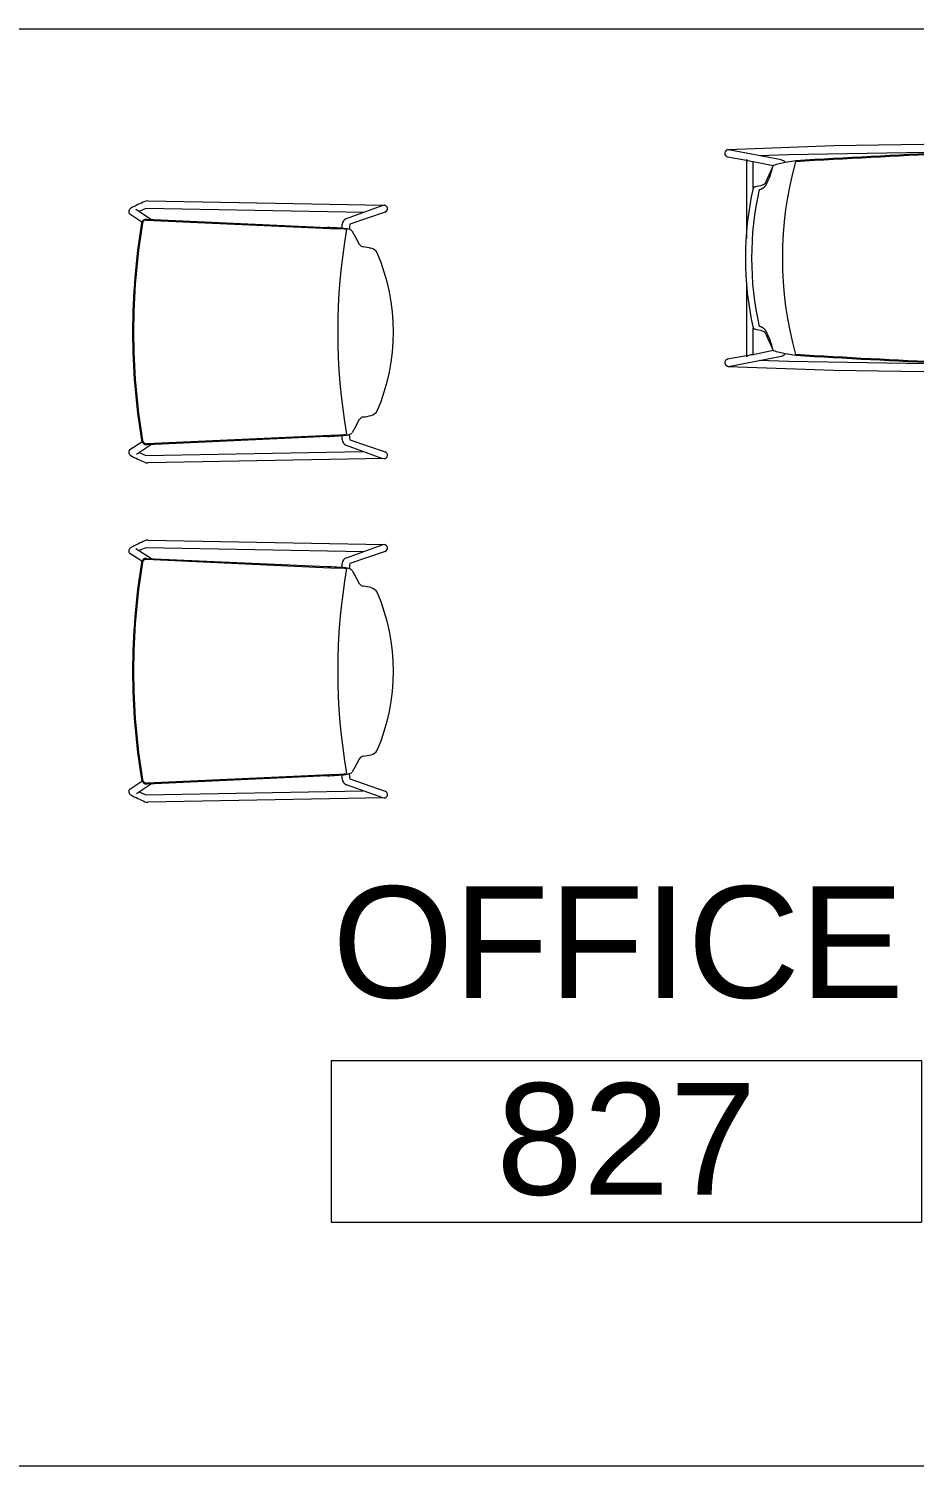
# Model space of a CAD drawing. Header units: inches. Extents: x 1 to 4637, y -664 to 702.
# Drawn here: x 1156.6 to 1228, y -400.3 to -284.4 of the extents above; entities that cross this region are included whole.
import ezdxf

# ---------------------------------------------------------------- set-up
doc = ezdxf.new("R2010")
doc.units = ezdxf.units.IN
doc.header["$MEASUREMENT"] = 0
for name, color, linetype, lineweight in [('A-AREA-IDEN', 2, 'Continuous', 20), ('I-FURN', 30, 'Continuous', 9), ('I-WALL', 2, 'Continuous', 9)]:
    doc.layers.add(name, color=color, linetype=linetype, lineweight=lineweight)
doc.styles.add('Arial', font='arial.ttf', dxfattribs={"height": 9})

# ---------------------------------------------------------------- blocks, each defined once
blk = doc.blocks.new('Combo - Cafe Table Chairs - Seats 2 - 2-6 diameter - Combo - Cafe Table Chairs - Seats 2 - 2-6 diameter-1889663-New Construction - Tel_Data_Elec Plan')
at = {"layer": 'I-FURN'}
for p, q in [((-8.74, 30.97), (-9.04, 22.44)), ((-8.74, 30.94), (-7.91, 26.67)), ((-7.9, 29.5), (-8.16, 31.01)), ((8.16, 31.01), (7.9, 29.5)), ((7.91, 26.67), (8.74, 30.94)), ((9.04, 22.44), (8.74, 30.97)), ((-2.06, 29.5), (-7.98, 29.5)), ((7.95, 29.5), (1.57, 29.5)), ((-8.34, 26.09), (-8.26, 28.46)), ((-7.8, 28.96), (-5.63, 28.96)), ((-7.46, 27.33), (-7.8, 28.96)), ((-6.14, 27.92), (-7.46, 27.33)), ((5.63, 28.96), (7.8, 28.96)), ((7.46, 27.33), (6.14, 27.92)), ((7.8, 28.96), (7.46, 27.33)), ((8.26, 28.46), (8.34, 26.09)), ((-8.58, 12.27), (-8.34, 26.09)), ((-7.71, 26.34), (-7.85, 25.51)), ((7.85, 25.51), (7.71, 26.34)), ((8.34, 26.09), (8.58, 12.27)), ((-9.04, 22.44), (-9.22, 11.78)), ((9.22, 11.78), (9.04, 22.44)), ((-8.22, 13), (-8.58, 12.27)), ((8.58, 12.27), (8.24, 12.94)), ((-9.04, -22.44), (-9.22, -11.78)), ((-8.58, -12.27), (-8.34, -26.09)), ((-8.22, -13), (-8.58, -12.27)), ((8.58, -12.27), (8.24, -12.94)), ((8.34, -26.09), (8.58, -12.27)), ((9.22, -11.78), (9.04, -22.44)), ((-8.74, -30.97), (-9.04, -22.44)), ((9.04, -22.44), (8.74, -30.97)), ((-7.71, -26.34), (-7.85, -25.51)), ((7.85, -25.51), (7.71, -26.34)), ((-8.74, -30.94), (-7.91, -26.67)), ((-8.34, -26.09), (-8.26, -28.46)), ((7.91, -26.67), (8.74, -30.94)), ((8.26, -28.46), (8.34, -26.09)), ((-7.46, -27.33), (-7.8, -28.96)), ((-6.14, -27.92), (-7.46, -27.33)), ((7.46, -27.33), (6.14, -27.92)), ((7.8, -28.96), (7.46, -27.33)), ((-7.8, -28.96), (-5.63, -28.96)), ((5.63, -28.96), (7.8, -28.96)), ((-7.9, -29.5), (-8.16, -31.01)), ((-2.06, -29.5), (-7.98, -29.5)), ((7.95, -29.5), (1.57, -29.5)), ((8.16, -31.01), (7.9, -29.5))]:
    blk.add_line(p, q, dxfattribs=at)
blk.add_circle((0, 0), 15, dxfattribs=at)
for centre, radius, start, end in [((-8.45, 30.96), 0.289, 10.0097, 178), ((8.45, 30.96), 0.289, 2, 169.9903), ((-8.58, 29.01), 0.776, 356.5344, 39.4992), ((0, 3.84), 25.74, 77.3725, 102.6275), ((0, 3.84), 25.24, 77.3725, 102.6275), ((8.86, 28.97), 1.06, 149.7756, 180.4738), ((-9.02, 33.93), 6.78, 283.3033, 298.1887), ((-6.27, 28.29), 0.388, 289.7995, 346.241), ((-12.54, 30.14), 6.92, 343.7086, 348.7734), ((-6.52, 28.71), 1.03, 313.2055, 346.7945), ((-5.55, 28.78), 0.198, 113.3773, 176.6227), ((6.52, 28.71), 1.03, 193.2055, 226.7945), ((5.55, 28.78), 0.198, 3.3773, 66.6227), ((12.54, 30.14), 6.92, 191.2266, 196.2914), ((9.02, 33.93), 6.78, 241.8113, 256.6967), ((6.27, 28.29), 0.388, 193.759, 250.2005), ((-0.7, 25.1), 7.12, 161.7344, 169.9649), ((0.7, 25.1), 7.12, 10.0351, 18.2656), ((863.96, -26.51), 873.28, 176.58341, 177.37683), ((-7.37, 26.78), 0.546, 191, 232.3956), ((0, -2.18), 28.78, 74.3324, 105.6676), ((7.37, 26.78), 0.546, 307.6044, 349), ((-863.96, -26.51), 873.28, 2.61793, 3.41659), ((863.96, -26.51), 873.36, 176.58523, 177.37683), ((-863.96, -26.51), 873.36, 2.61793, 3.41477), ((-7.99, 13.44), 0.5, 177.3768, 243.2318), ((-7.99, 13.44), 0.42, 177.3768, 242.7598), ((-6.2, 18.08), 5.47, 248.3903, 254.0103), ((-6.2, 18.08), 5.39, 248.4301, 254.7006), ((6.53, 17.18), 4.49, 284.8527, 291.8871), ((6.53, 17.18), 4.57, 285.6872, 291.9482), ((8.01, 13.36), 0.4, 299.1705, 2.6179), ((8.01, 13.36), 0.48, 298.5384, 2.6179), ((-7.99, -13.44), 0.5, 116.7682, 182.6232), ((863.96, 26.51), 873.36, 182.62317, 183.41477), ((-7.99, -13.44), 0.42, 117.2402, 182.6232), ((863.96, 26.51), 873.28, 182.62317, 183.41659), ((-6.2, -18.08), 5.47, 105.9897, 111.6097), ((-6.2, -18.08), 5.39, 105.2994, 111.5699), ((6.53, -17.18), 4.49, 68.1129, 75.1473), ((6.53, -17.18), 4.57, 68.0518, 74.3128), ((-863.96, 26.51), 873.28, 356.58341, 357.38207), ((-863.96, 26.51), 873.36, 356.58523, 357.38207), ((8.01, -13.36), 0.4, 357.3821, 60.8295), ((8.01, -13.36), 0.48, 357.3821, 61.4616), ((-7.37, -26.78), 0.546, 127.6044, 169), ((0, 2.18), 28.78, 254.3324, 285.6676), ((-0.7, -25.1), 7.12, 190.0351, 198.2656), ((0.7, -25.1), 7.12, 341.7344, 349.9649), ((7.37, -26.78), 0.546, 11, 52.3956), ((-9.02, -33.93), 6.78, 61.8113, 76.6967), ((9.02, -33.93), 6.78, 103.3033, 118.1887), ((-8.58, -29.01), 0.776, 320.5008, 3.4656), ((-6.27, -28.29), 0.388, 13.759, 70.2005), ((-12.54, -30.14), 6.92, 11.2266, 16.2914), ((-6.52, -28.71), 1.03, 13.2055, 46.7945), ((-5.55, -28.78), 0.198, 183.3773, 246.6227), ((0, -3.84), 25.74, 257.3725, 282.6275), ((0, -3.84), 25.24, 257.3725, 282.6275), ((6.52, -28.71), 1.03, 133.2055, 166.7945), ((5.55, -28.78), 0.198, 293.3773, 356.6227), ((12.54, -30.14), 6.92, 163.7086, 168.7734), ((6.27, -28.29), 0.388, 109.7995, 166.241), ((8.86, -28.97), 1.06, 179.5262, 210.2244), ((-8.45, -30.96), 0.289, 182, 349.9903), ((8.45, -30.96), 0.289, 190.0097, 358)]:
    blk.add_arc(centre, radius, start, end, dxfattribs=at)
blk = doc.blocks.new('Desk - Group 3 - Typical-2416233-New Construction - Tel_Data_Elec Plan')
at = {"layer": 'I-FURN'}
for p, q in [((11.89, 41.64), (12.24, 60.7)), ((13.3, 57.67), (12.24, 60.63)), ((12.79, 60.78), (13.77, 57.94)), ((31.16, 57.94), (32.14, 60.78)), ((32.69, 60.6), (31.62, 57.67)), ((32.68, 60.7), (33.03, 41.64)), ((39.27, 41.64), (39.62, 60.7)), ((40.68, 57.67), (39.62, 60.63)), ((40.17, 60.78), (41.15, 57.94)), ((58.53, 57.94), (59.51, 60.78)), ((60.06, 60.6), (59, 57.67)), ((60.06, 60.7), (60.41, 41.64)), ((12.83, 59.06), (12.5, 41.49)), ((14.57, 58.25), (15.38, 58.7)), ((29.54, 58.7), (30.35, 58.25)), ((32.43, 41.49), (32.1, 58.99)), ((40.2, 59.06), (39.88, 41.49)), ((41.95, 58.25), (42.76, 58.7)), ((56.92, 58.7), (57.73, 58.25)), ((59.8, 41.49), (59.48, 58.99)), ((13.44, 41.53), (14.14, 56.95)), ((13.77, 57.94), (14.19, 57.89)), ((14.1, 57.33), (13.78, 57.33)), ((30.74, 57.89), (31.16, 57.94)), ((30.78, 56.94), (31.49, 41.57)), ((31.15, 57.33), (30.82, 57.33)), ((40.81, 41.53), (41.52, 56.95)), ((41.15, 57.94), (41.56, 57.89)), ((41.48, 57.33), (41.15, 57.33)), ((58.11, 57.89), (58.53, 57.94)), ((58.16, 56.94), (58.86, 41.57)), ((58.53, 57.33), (58.2, 57.33)), ((13.36, 41.54), (14.03, 56.13)), ((30.9, 56.13), (31.57, 41.58)), ((40.73, 41.54), (41.4, 56.13)), ((58.28, 56.13), (58.94, 41.58)), ((12.56, 40.69), (13.38, 41.93)), ((31.55, 41.93), (32.34, 40.73)), ((39.94, 40.69), (40.75, 41.93)), ((58.93, 41.93), (59.72, 40.73)), ((12.5, 41.49), (12.74, 40.96)), ((13.6, 41.16), (12.97, 40.2)), ((31.96, 40.2), (31.32, 41.17)), ((32.19, 40.96), (32.43, 41.49)), ((39.88, 41.49), (40.11, 40.96)), ((40.97, 41.16), (40.34, 40.2)), ((59.34, 40.2), (58.7, 41.17)), ((59.56, 40.96), (59.8, 41.49))]:
    blk.add_line(p, q, dxfattribs=at)
for centre, radius, start, end in [((12.53, 60.69), 0.282, 19, 178.9467), ((22.46, 45.25), 16.2, 66.8319, 113.1698), ((32.4, 60.69), 0.282, 1.0533, 161), ((39.9, 60.69), 0.282, 19, 178.9467), ((49.84, 45.25), 16.2, 66.8319, 113.1698), ((59.78, 60.69), 0.282, 1.0533, 161), ((20.6, 58.42), 5.03, 165.9044, 173.1407), ((16.51, 59.45), 0.817, 121.2196, 165.9044), ((28.42, 59.45), 0.817, 14.0956, 58.8065), ((24.33, 58.42), 5.03, 6.8593, 14.0956), ((47.97, 58.42), 5.03, 165.9044, 173.1407), ((43.89, 59.45), 0.817, 121.2196, 165.9044), ((55.79, 59.45), 0.817, 14.0956, 58.8065), ((51.7, 58.42), 5.03, 6.8593, 14.0956), ((15.34, 57.5), 1.21, 154.594, 174.6265), ((14.47, 57.91), 0.255, 128.581, 154.594), ((11.86, 63.15), 5.6, 296.0135, 299), ((15.17, 59.08), 0.435, 299, 353.1407), ((29.76, 59.08), 0.435, 186.8593, 241), ((33.07, 63.15), 5.6, 241, 243.9865), ((30.45, 57.91), 0.255, 25.406, 51.419), ((29.59, 57.5), 1.21, 5.3735, 25.406), ((42.71, 57.5), 1.21, 154.594, 174.6265), ((41.85, 57.91), 0.255, 128.581, 154.594), ((39.23, 63.15), 5.6, 296.0135, 299), ((42.55, 59.08), 0.435, 299, 353.1407), ((57.13, 59.08), 0.435, 186.8593, 241), ((60.45, 63.15), 5.6, 241, 243.9865), ((57.83, 57.91), 0.255, 25.406, 51.419), ((56.96, 57.5), 1.21, 5.3735, 25.406), ((13.78, 57.83), 0.5, 199, 270), ((45.07, 54.7), 31.07, 174.6265, 177.3768), ((18.06, 57.08), 3.92, 171.3474, 181.8294), ((22.45, 105.42), 48.46, 260.1834, 279.8156), ((25.44, 56.76), 5.35, 1.8773, 9.7111), ((-0.14, 54.7), 31.07, 2.6232, 5.3735), ((31.15, 57.83), 0.5, 270, 341), ((41.15, 57.83), 0.5, 199, 270), ((72.44, 54.7), 31.07, 174.6265, 177.3768), ((45.44, 57.08), 3.92, 171.3474, 181.8294), ((49.82, 105.42), 48.46, 260.1834, 279.8156), ((52.81, 56.76), 5.35, 1.8773, 9.7111), ((27.24, 54.7), 31.07, 2.6232, 5.3735), ((58.53, 57.83), 0.5, 270, 341), ((12.46, 41.63), 0.566, 178.9467, 202.6525), ((22.9, 45.99), 11.88, 202.6525, 208.7415), ((13.75, 41.52), 0.388, 177.3768, 260.6414), ((13.75, 41.52), 0.308, 177.3768, 260.6414), ((22.47, 94.43), 54.01, 260.6414, 279.3103), ((22.47, 94.43), 53.93, 260.6414, 279.3103), ((31.13, 41.56), 0.355, 279.3103, 2.6232), ((31.13, 41.56), 0.435, 279.3103, 2.6232), ((22.02, 45.99), 11.88, 331.2585, 337.3475), ((32.47, 41.63), 0.566, 337.3475, 1.0533), ((39.83, 41.63), 0.566, 178.9467, 202.6525), ((50.28, 45.99), 11.88, 202.6525, 208.7415), ((41.12, 41.52), 0.388, 177.3768, 260.6414), ((41.12, 41.52), 0.308, 177.3768, 260.6414), ((49.84, 94.43), 54.01, 260.6414, 279.3103), ((49.84, 94.43), 53.93, 260.6414, 279.3103), ((58.51, 41.56), 0.355, 279.3103, 2.6232), ((58.51, 41.56), 0.435, 279.3103, 2.6232), ((49.4, 45.99), 11.88, 331.2585, 337.3475), ((59.84, 41.63), 0.566, 337.3475, 1.0533), ((12.76, 40.42), 0.31, 208.7415, 312.666), ((32.17, 40.42), 0.31, 227.334, 331.2585), ((40.13, 40.42), 0.31, 208.7415, 312.666), ((59.55, 40.42), 0.31, 227.334, 331.2585)]:
    blk.add_arc(centre, radius, start, end, dxfattribs=at)
blk = doc.blocks.new('FORM Room Tag - Name _ Number-2260771-New Construction - Tel_Data_Elec Plan')
at = {"layer": 'A-AREA-IDEN'}
for p, q in [((-0.2444, -0.0231), (-0.2444, -0.1589)), ((-0.2444, -0.0231), (0.2515, -0.0231)), ((0.2515, -0.0231), (0.2515, -0.1589)), ((-0.2444, -0.1589), (0.2515, -0.1589))]:
    blk.add_line(p, q, dxfattribs=at)

msp = doc.modelspace()

# ---------------------------------------------------------------- linework, layer by layer
at = {"layer": 'I-WALL', "color": 250, "lineweight": 20}
for p, q in [((1048.04, -284.35), (1290.29, -284.35)), ((1234.54, -400.33), (1048.04, -400.33))]:
    msp.add_line(p, q, dxfattribs=at)

# ---------------------------------------------------------------- block references
at = {"layer": 'A-AREA-IDEN', "xscale": 95.99999999999994, "yscale": 95.99999999999994, "zscale": 95.99999999999994}
msp.add_blockref('FORM Room Tag - Name _ Number-2260771-New Construction - Tel_Data_Elec Plan', (1204.48, -365.38), dxfattribs=at)
at = {"layer": 'I-FURN'}
for name, p, rotation in [('Desk - Group 3 - Typical-2416233-New Construction - Tel_Data_Elec Plan', (1124.59, -286.35), 269.9999999999997), ('Combo - Cafe Table Chairs - Seats 2 - 2-6 diameter - Combo - Cafe Table Chairs - Seats 2 - 2-6 diameter-1889663-New Construction - Tel_Data_Elec Plan', (1244, -302.85), 89.9999999999999)]:
    msp.add_blockref(name, p, dxfattribs=dict(at, rotation=rotation))

# ---------------------------------------------------------------- texts
at = {"layer": 'A-AREA-IDEN', "lineweight": 9, "char_height": 9, "attachment_point": 1, "style": 'Arial'}
for s, insert, width in [('OFFICE', (1181.11, -353.54), 56.358), ('827', (1194.33, -369.42), 25.452)]:
    msp.add_mtext(s, dxfattribs=dict(at, insert=insert, width=width))

doc.saveas('drawing.dxf')
